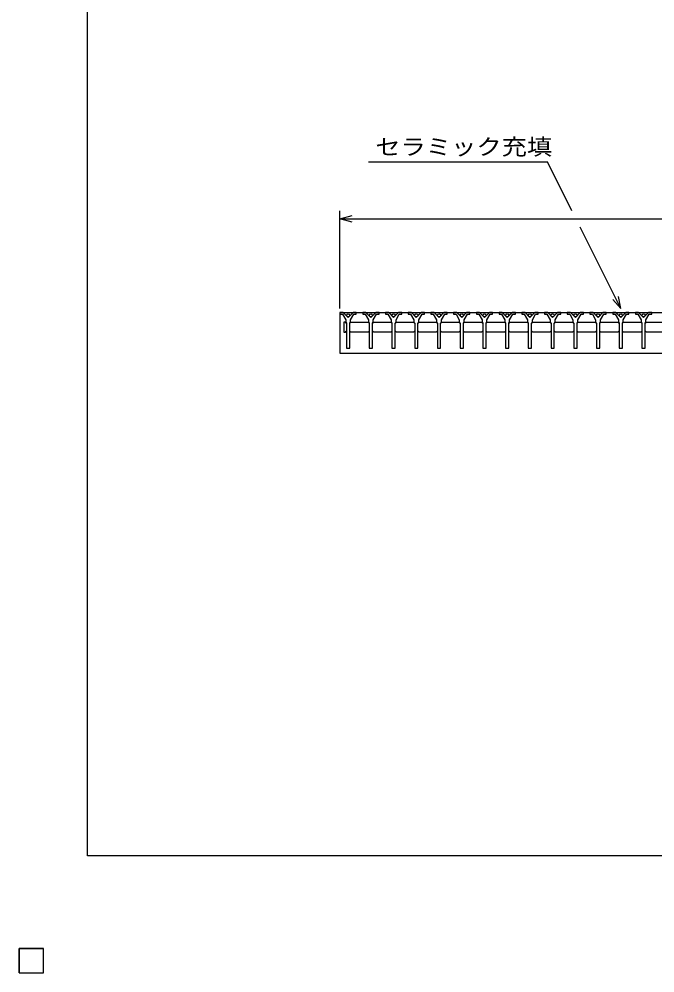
# Model space of a CAD drawing. Units: millimetres, scale not verified. Extents: x -1820 to 1724, y -1285 to 1059.
# Drawn here: x -1820 to -1039, y -1285 to -113 of the extents above; entities that cross this region are included whole.
import ezdxf
from ezdxf.enums import TextEntityAlignment as Align

# ---------------------------------------------------------------- set-up
doc = ezdxf.new("R2010")
doc.units = ezdxf.units.MM
doc.header["$LTSCALE"] = 10
for name, color, linetype, lineweight in [('0_2', 150, 'Continuous', 25), ('16', 3, 'Continuous', 25), ('22', 2, 'Continuous', 25)]:
    doc.layers.add(name, color=color, linetype=linetype, lineweight=lineweight)
doc.styles.add('ベクトル', font='')
doc.styles.get('ベクトル').set_extended_font_data('ベクトル')

msp = doc.modelspace()

# ---------------------------------------------------------------- linework, layer by layer
at = {"layer": '0_2'}
for p, q in [((-1736, -1141), (-1736, 1059)), ((1724, -1141), (-1736, -1141))]:
    msp.add_line(p, q, dxfattribs=at)
at = {"layer": '16'}
for p, q in [((-1426, -473.5), (-1426, -475.5)), ((-1422, -473.5), (-1426, -473.5)), ((-1426, -473.5), (-430, -473.5)), ((-1426, -473.5), (-1426, -523.5)), ((-1426, -475.5), (-1423, -475.5)), ((-1423, -475.5), (-1419, -482.5)), ((-1416, -479.5), (-1422, -473.5)), ((-1410, -473.5), (-1416, -479.5)), ((-1413, -482.5), (-1409, -475.5)), ((-1406, -473.5), (-1410, -473.5)), ((-1409, -475.5), (-1406, -475.5)), ((-1406, -475.5), (-1406, -473.5)), ((-1398.1, -473.5), (-1398.1, -475.5)), ((-1394.1, -473.5), (-1398.1, -473.5)), ((-1398.1, -475.5), (-1395.1, -475.5)), ((-1395.1, -475.5), (-1391.1, -482.5)), ((-1388.1, -479.5), (-1394.1, -473.5)), ((-1382.1, -473.5), (-1388.1, -479.5)), ((-1385.1, -482.5), (-1381.1, -475.5)), ((-1378.1, -473.5), (-1382.1, -473.5)), ((-1381.1, -475.5), (-1378.1, -475.5)), ((-1378.1, -475.5), (-1378.1, -473.5)), ((-1370.2, -473.5), (-1370.2, -475.5)), ((-1366.2, -473.5), (-1370.2, -473.5)), ((-1370.2, -475.5), (-1367.2, -475.5)), ((-1367.2, -475.5), (-1363.2, -482.5)), ((-1360.2, -479.5), (-1366.2, -473.5)), ((-1354.2, -473.5), (-1360.2, -479.5)), ((-1357.2, -482.5), (-1353.2, -475.5)), ((-1350.2, -473.5), (-1354.2, -473.5)), ((-1353.2, -475.5), (-1350.2, -475.5)), ((-1350.2, -475.5), (-1350.2, -473.5)), ((-1342.3, -473.5), (-1342.3, -475.5)), ((-1338.3, -473.5), (-1342.3, -473.5)), ((-1342.3, -475.5), (-1339.3, -475.5)), ((-1339.3, -475.5), (-1335.3, -482.5)), ((-1332.3, -479.5), (-1338.3, -473.5)), ((-1326.3, -473.5), (-1332.3, -479.5)), ((-1329.3, -482.5), (-1325.3, -475.5)), ((-1322.3, -473.5), (-1326.3, -473.5)), ((-1325.3, -475.5), (-1322.3, -475.5)), ((-1322.3, -475.5), (-1322.3, -473.5)), ((-1314.4, -473.5), (-1314.4, -475.5)), ((-1310.4, -473.5), (-1314.4, -473.5)), ((-1314.4, -475.5), (-1311.4, -475.5)), ((-1311.4, -475.5), (-1307.4, -482.5)), ((-1304.4, -479.5), (-1310.4, -473.5)), ((-1298.4, -473.5), (-1304.4, -479.5)), ((-1301.4, -482.5), (-1297.4, -475.5)), ((-1294.4, -473.5), (-1298.4, -473.5)), ((-1297.4, -475.5), (-1294.4, -475.5)), ((-1294.4, -475.5), (-1294.4, -473.5)), ((-1286.5, -473.5), (-1286.5, -475.5)), ((-1282.5, -473.5), (-1286.5, -473.5)), ((-1286.5, -475.5), (-1283.5, -475.5)), ((-1283.5, -475.5), (-1279.5, -482.5)), ((-1276.5, -479.5), (-1282.5, -473.5)), ((-1270.5, -473.5), (-1276.5, -479.5)), ((-1273.5, -482.5), (-1269.5, -475.5)), ((-1266.5, -473.5), (-1270.5, -473.5)), ((-1269.5, -475.5), (-1266.5, -475.5)), ((-1266.5, -475.5), (-1266.5, -473.5)), ((-1258.6, -473.5), (-1258.6, -475.5)), ((-1254.6, -473.5), (-1258.6, -473.5)), ((-1258.6, -475.5), (-1255.6, -475.5)), ((-1255.6, -475.5), (-1251.6, -482.5)), ((-1248.6, -479.5), (-1254.6, -473.5)), ((-1242.6, -473.5), (-1248.6, -479.5)), ((-1245.6, -482.5), (-1241.6, -475.5)), ((-1238.6, -473.5), (-1242.6, -473.5)), ((-1241.6, -475.5), (-1238.6, -475.5)), ((-1238.6, -475.5), (-1238.6, -473.5)), ((-1230.7, -473.5), (-1230.7, -475.5)), ((-1226.7, -473.5), (-1230.7, -473.5)), ((-1230.7, -475.5), (-1227.7, -475.5)), ((-1227.7, -475.5), (-1223.7, -482.5)), ((-1220.7, -479.5), (-1226.7, -473.5)), ((-1214.7, -473.5), (-1220.7, -479.5)), ((-1217.7, -482.5), (-1213.7, -475.5)), ((-1210.7, -473.5), (-1214.7, -473.5)), ((-1213.7, -475.5), (-1210.7, -475.5)), ((-1210.7, -475.5), (-1210.7, -473.5)), ((-1202.8, -473.5), (-1202.8, -475.5)), ((-1198.8, -473.5), (-1202.8, -473.5)), ((-1202.8, -475.5), (-1199.8, -475.5)), ((-1199.8, -475.5), (-1195.8, -482.5)), ((-1192.8, -479.5), (-1198.8, -473.5)), ((-1186.8, -473.5), (-1192.8, -479.5)), ((-1189.8, -482.5), (-1185.8, -475.5)), ((-1182.8, -473.5), (-1186.8, -473.5)), ((-1185.8, -475.5), (-1182.8, -475.5)), ((-1182.8, -475.5), (-1182.8, -473.5)), ((-1174.9, -473.5), (-1174.9, -475.5)), ((-1170.9, -473.5), (-1174.9, -473.5)), ((-1174.9, -475.5), (-1171.9, -475.5)), ((-1171.9, -475.5), (-1167.9, -482.5)), ((-1164.9, -479.5), (-1170.9, -473.5)), ((-1158.9, -473.5), (-1164.9, -479.5)), ((-1161.9, -482.5), (-1157.9, -475.5)), ((-1154.9, -473.5), (-1158.9, -473.5)), ((-1157.9, -475.5), (-1154.9, -475.5)), ((-1154.9, -475.5), (-1154.9, -473.5)), ((-1147, -473.5), (-1147, -475.5)), ((-1143, -473.5), (-1147, -473.5)), ((-1147, -475.5), (-1144, -475.5)), ((-1144, -475.5), (-1140, -482.5)), ((-1137, -479.5), (-1143, -473.5)), ((-1131, -473.5), (-1137, -479.5)), ((-1134, -482.5), (-1130, -475.5)), ((-1127, -473.5), (-1131, -473.5)), ((-1130, -475.5), (-1127, -475.5)), ((-1127, -475.5), (-1127, -473.5)), ((-1119.1, -473.5), (-1119.1, -475.5)), ((-1115.1, -473.5), (-1119.1, -473.5)), ((-1119.1, -475.5), (-1116.1, -475.5)), ((-1116.1, -475.5), (-1112.1, -482.5)), ((-1109.1, -479.5), (-1115.1, -473.5)), ((-1103.1, -473.5), (-1109.1, -479.5)), ((-1106.1, -482.5), (-1102.1, -475.5)), ((-1099.1, -473.5), (-1103.1, -473.5)), ((-1102.1, -475.5), (-1099.1, -475.5)), ((-1099.1, -475.5), (-1099.1, -473.5)), ((-1091.2, -473.5), (-1091.2, -475.5)), ((-1087.2, -473.5), (-1091.2, -473.5)), ((-1091.2, -475.5), (-1088.2, -475.5)), ((-1088.2, -475.5), (-1084.2, -482.5)), ((-1081.2, -479.5), (-1087.2, -473.5)), ((-1075.2, -473.5), (-1081.2, -479.5)), ((-1078.2, -482.5), (-1074.2, -475.5)), ((-1071.2, -473.5), (-1075.2, -473.5)), ((-1074.2, -475.5), (-1071.2, -475.5)), ((-1071.2, -475.5), (-1071.2, -473.5)), ((-1063.3, -473.5), (-1063.3, -475.5)), ((-1059.3, -473.5), (-1063.3, -473.5)), ((-1063.3, -475.5), (-1060.3, -475.5)), ((-1060.3, -475.5), (-1056.3, -482.5)), ((-1053.3, -479.5), (-1059.3, -473.5)), ((-1047.3, -473.5), (-1053.3, -479.5)), ((-1050.3, -482.5), (-1046.3, -475.5)), ((-1043.3, -473.5), (-1047.3, -473.5)), ((-1046.3, -475.5), (-1043.3, -475.5)), ((-1043.3, -475.5), (-1043.3, -473.5)), ((-1419.25, -485.5), (-1421.25, -485.5)), ((-1421.25, -485.5), (-1421.25, -497.5)), ((-1418.25, -486.5), (-1419.25, -485.5)), ((-1419, -482.5), (-1419, -485.5)), ((-1419, -485.5), (-1418, -486.5)), ((-1418, -486.5), (-1418, -517.5)), ((-1414, -486.5), (-1413, -485.5)), ((-1414, -517.5), (-1414, -486.5)), ((-1413.75, -486.5), (-1412.75, -485.5)), ((-1413, -485.5), (-1413, -482.5)), ((-1412.75, -485.5), (-1391.35, -485.5)), ((-1391.35, -485.5), (-1390.35, -486.5)), ((-1391.1, -482.5), (-1391.1, -485.5)), ((-1391.1, -485.5), (-1390.1, -486.5)), ((-1390.1, -486.5), (-1390.1, -517.5)), ((-1386.1, -486.5), (-1385.1, -485.5)), ((-1386.1, -517.5), (-1386.1, -486.5)), ((-1385.85, -486.5), (-1384.85, -485.5)), ((-1385.1, -485.5), (-1385.1, -482.5)), ((-1384.85, -485.5), (-1363.45, -485.5)), ((-1363.45, -485.5), (-1362.45, -486.5)), ((-1363.2, -482.5), (-1363.2, -485.5)), ((-1363.2, -485.5), (-1362.2, -486.5)), ((-1362.2, -486.5), (-1362.2, -517.5)), ((-1358.2, -486.5), (-1357.2, -485.5)), ((-1358.2, -517.5), (-1358.2, -486.5)), ((-1357.95, -486.5), (-1356.95, -485.5)), ((-1357.2, -485.5), (-1357.2, -482.5)), ((-1356.95, -485.5), (-1335.55, -485.5)), ((-1335.55, -485.5), (-1334.55, -486.5)), ((-1335.3, -482.5), (-1335.3, -485.5)), ((-1335.3, -485.5), (-1334.3, -486.5)), ((-1334.3, -486.5), (-1334.3, -517.5)), ((-1330.3, -486.5), (-1329.3, -485.5)), ((-1330.3, -517.5), (-1330.3, -486.5)), ((-1330.05, -486.5), (-1329.05, -485.5)), ((-1329.3, -485.5), (-1329.3, -482.5)), ((-1329.05, -485.5), (-1307.65, -485.5)), ((-1307.65, -485.5), (-1306.65, -486.5)), ((-1307.4, -482.5), (-1307.4, -485.5)), ((-1307.4, -485.5), (-1306.4, -486.5)), ((-1306.4, -486.5), (-1306.4, -517.5)), ((-1302.4, -486.5), (-1301.4, -485.5)), ((-1302.4, -517.5), (-1302.4, -486.5)), ((-1302.15, -486.5), (-1301.15, -485.5)), ((-1301.4, -485.5), (-1301.4, -482.5)), ((-1301.15, -485.5), (-1279.75, -485.5)), ((-1279.75, -485.5), (-1278.75, -486.5)), ((-1279.5, -482.5), (-1279.5, -485.5)), ((-1279.5, -485.5), (-1278.5, -486.5)), ((-1278.5, -486.5), (-1278.5, -517.5)), ((-1274.5, -486.5), (-1273.5, -485.5)), ((-1274.5, -517.5), (-1274.5, -486.5)), ((-1274.25, -486.5), (-1273.25, -485.5)), ((-1273.5, -485.5), (-1273.5, -482.5)), ((-1273.25, -485.5), (-1251.85, -485.5)), ((-1251.85, -485.5), (-1250.85, -486.5)), ((-1251.6, -482.5), (-1251.6, -485.5)), ((-1251.6, -485.5), (-1250.6, -486.5)), ((-1250.6, -486.5), (-1250.6, -517.5)), ((-1246.6, -486.5), (-1245.6, -485.5)), ((-1246.6, -517.5), (-1246.6, -486.5)), ((-1246.35, -486.5), (-1245.35, -485.5)), ((-1245.6, -485.5), (-1245.6, -482.5)), ((-1245.35, -485.5), (-1223.95, -485.5)), ((-1223.95, -485.5), (-1222.95, -486.5)), ((-1223.7, -482.5), (-1223.7, -485.5)), ((-1223.7, -485.5), (-1222.7, -486.5)), ((-1222.7, -486.5), (-1222.7, -517.5)), ((-1218.7, -486.5), (-1217.7, -485.5)), ((-1218.7, -517.5), (-1218.7, -486.5)), ((-1218.45, -486.5), (-1217.45, -485.5)), ((-1217.7, -485.5), (-1217.7, -482.5)), ((-1217.45, -485.5), (-1196.05, -485.5)), ((-1196.05, -485.5), (-1195.05, -486.5)), ((-1195.8, -482.5), (-1195.8, -485.5)), ((-1195.8, -485.5), (-1194.8, -486.5)), ((-1194.8, -486.5), (-1194.8, -517.5)), ((-1190.8, -486.5), (-1189.8, -485.5)), ((-1190.8, -517.5), (-1190.8, -486.5)), ((-1190.55, -486.5), (-1189.55, -485.5)), ((-1189.8, -485.5), (-1189.8, -482.5)), ((-1189.55, -485.5), (-1168.15, -485.5)), ((-1168.15, -485.5), (-1167.15, -486.5)), ((-1167.9, -482.5), (-1167.9, -485.5)), ((-1167.9, -485.5), (-1166.9, -486.5)), ((-1166.9, -486.5), (-1166.9, -517.5)), ((-1162.9, -486.5), (-1161.9, -485.5)), ((-1162.9, -517.5), (-1162.9, -486.5)), ((-1162.65, -486.5), (-1161.65, -485.5)), ((-1161.9, -485.5), (-1161.9, -482.5)), ((-1161.65, -485.5), (-1140.25, -485.5)), ((-1140.25, -485.5), (-1139.25, -486.5)), ((-1140, -482.5), (-1140, -485.5)), ((-1140, -485.5), (-1139, -486.5)), ((-1139, -486.5), (-1139, -517.5)), ((-1135, -486.5), (-1134, -485.5)), ((-1135, -517.5), (-1135, -486.5)), ((-1134.75, -486.5), (-1133.75, -485.5)), ((-1134, -485.5), (-1134, -482.5)), ((-1133.75, -485.5), (-1112.35, -485.5)), ((-1112.35, -485.5), (-1111.35, -486.5)), ((-1112.1, -482.5), (-1112.1, -485.5)), ((-1112.1, -485.5), (-1111.1, -486.5)), ((-1111.1, -486.5), (-1111.1, -517.5)), ((-1107.1, -486.5), (-1106.1, -485.5)), ((-1107.1, -517.5), (-1107.1, -486.5)), ((-1106.85, -486.5), (-1105.85, -485.5)), ((-1106.1, -485.5), (-1106.1, -482.5)), ((-1105.85, -485.5), (-1084.45, -485.5)), ((-1084.45, -485.5), (-1083.45, -486.5)), ((-1084.2, -482.5), (-1084.2, -485.5)), ((-1084.2, -485.5), (-1083.2, -486.5)), ((-1083.2, -486.5), (-1083.2, -517.5)), ((-1079.2, -486.5), (-1078.2, -485.5)), ((-1079.2, -517.5), (-1079.2, -486.5)), ((-1078.95, -486.5), (-1077.95, -485.5)), ((-1078.2, -485.5), (-1078.2, -482.5)), ((-1077.95, -485.5), (-1056.55, -485.5)), ((-1056.55, -485.5), (-1055.55, -486.5)), ((-1056.3, -482.5), (-1056.3, -485.5)), ((-1056.3, -485.5), (-1055.3, -486.5)), ((-1055.3, -486.5), (-1055.3, -517.5)), ((-1051.3, -486.5), (-1050.3, -485.5)), ((-1051.3, -517.5), (-1051.3, -486.5)), ((-1051.05, -486.5), (-1050.05, -485.5)), ((-1050.3, -485.5), (-1050.3, -482.5)), ((-1050.05, -485.5), (-1028.65, -485.5)), ((-1421.25, -497.5), (-1419.25, -497.5)), ((-1419.25, -497.5), (-1418.25, -496.5)), ((-1412.75, -497.5), (-1413.75, -496.5)), ((-1391.35, -497.5), (-1412.75, -497.5)), ((-1390.35, -496.5), (-1391.35, -497.5)), ((-1384.85, -497.5), (-1385.85, -496.5)), ((-1363.45, -497.5), (-1384.85, -497.5)), ((-1362.45, -496.5), (-1363.45, -497.5)), ((-1356.95, -497.5), (-1357.95, -496.5)), ((-1335.55, -497.5), (-1356.95, -497.5)), ((-1334.55, -496.5), (-1335.55, -497.5)), ((-1329.05, -497.5), (-1330.05, -496.5)), ((-1307.65, -497.5), (-1329.05, -497.5)), ((-1306.65, -496.5), (-1307.65, -497.5)), ((-1301.15, -497.5), (-1302.15, -496.5)), ((-1279.75, -497.5), (-1301.15, -497.5)), ((-1278.75, -496.5), (-1279.75, -497.5)), ((-1273.25, -497.5), (-1274.25, -496.5)), ((-1251.85, -497.5), (-1273.25, -497.5)), ((-1250.85, -496.5), (-1251.85, -497.5)), ((-1245.35, -497.5), (-1246.35, -496.5)), ((-1223.95, -497.5), (-1245.35, -497.5)), ((-1222.95, -496.5), (-1223.95, -497.5)), ((-1217.45, -497.5), (-1218.45, -496.5)), ((-1196.05, -497.5), (-1217.45, -497.5)), ((-1195.05, -496.5), (-1196.05, -497.5)), ((-1189.55, -497.5), (-1190.55, -496.5)), ((-1168.15, -497.5), (-1189.55, -497.5)), ((-1167.15, -496.5), (-1168.15, -497.5)), ((-1161.65, -497.5), (-1162.65, -496.5)), ((-1140.25, -497.5), (-1161.65, -497.5)), ((-1139.25, -496.5), (-1140.25, -497.5)), ((-1133.75, -497.5), (-1134.75, -496.5)), ((-1112.35, -497.5), (-1133.75, -497.5)), ((-1111.35, -496.5), (-1112.35, -497.5)), ((-1105.85, -497.5), (-1106.85, -496.5)), ((-1084.45, -497.5), (-1105.85, -497.5)), ((-1083.45, -496.5), (-1084.45, -497.5)), ((-1077.95, -497.5), (-1078.95, -496.5)), ((-1056.55, -497.5), (-1077.95, -497.5)), ((-1055.55, -496.5), (-1056.55, -497.5)), ((-1050.05, -497.5), (-1051.05, -496.5)), ((-1028.65, -497.5), (-1050.05, -497.5)), ((-1426, -523.5), (-430, -523.5)), ((-1418, -517.5), (-1414, -517.5)), ((-1390.1, -517.5), (-1386.1, -517.5)), ((-1362.2, -517.5), (-1358.2, -517.5)), ((-1334.3, -517.5), (-1330.3, -517.5)), ((-1306.4, -517.5), (-1302.4, -517.5)), ((-1278.5, -517.5), (-1274.5, -517.5)), ((-1250.6, -517.5), (-1246.6, -517.5)), ((-1222.7, -517.5), (-1218.7, -517.5)), ((-1194.8, -517.5), (-1190.8, -517.5)), ((-1166.9, -517.5), (-1162.9, -517.5)), ((-1139, -517.5), (-1135, -517.5)), ((-1111.1, -517.5), (-1107.1, -517.5)), ((-1083.2, -517.5), (-1079.2, -517.5)), ((-1055.3, -517.5), (-1051.3, -517.5)), ((-1820, -1255), (-1790, -1255)), ((-1820, -1285), (-1820, -1255)), ((-1820, -1255), (-1790, -1255)), ((-1820, -1285), (-1820, -1255)), ((-1820, -1255), (-1790, -1255)), ((-1820, -1285), (-1820, -1255)), ((-1820, -1255), (-1790, -1255)), ((-1820, -1285), (-1820, -1255)), ((-1820, -1255), (-1790, -1255)), ((-1820, -1285), (-1820, -1255)), ((-1790, -1285), (-1790, -1255)), ((-1790, -1285), (-1790, -1255)), ((-1790, -1285), (-1790, -1255)), ((-1790, -1285), (-1790, -1255)), ((-1790, -1285), (-1790, -1255)), ((-1820, -1285), (-1790, -1285)), ((-1820, -1285), (-1790, -1285)), ((-1820, -1285), (-1790, -1285)), ((-1820, -1285), (-1790, -1285)), ((-1820, -1285), (-1790, -1285))]:
    msp.add_line(p, q, dxfattribs=at)
for centre in [(-1416, -477), (-1388.1, -477), (-1360.2, -477), (-1332.3, -477), (-1304.4, -477), (-1276.5, -477), (-1248.6, -477), (-1220.7, -477), (-1192.8, -477), (-1164.9, -477), (-1137, -477), (-1109.1, -477), (-1081.2, -477), (-1053.3, -477)]:
    msp.add_circle(centre, 1.8, dxfattribs=at)
at = {"layer": '22', "color": 4}
for p, q in [((-1391.2, -288.5), (-1171.2, -288.5)), ((-1141.2, -348.5), (-1171.2, -288.5)), ((-1426, -468.5), (-1426, -348.5)), ((-1426, -358.5), (-1411, -354.5)), ((-1411, -362.5), (-1426, -358.5)), ((-1426, -358.5), (-430, -358.5)), ((-1081.2, -468.5), (-1131.2, -368.5)), ((-1081.2, -468.5), (-1084.2, -453.9)), ((-1081.2, -468.5), (-1091.2, -457.5)), ((-1790, -1255), (-1820, -1255)), ((-1820, -1255), (-1820, -1285)), ((-1790, -1255), (-1820, -1255)), ((-1820, -1255), (-1820, -1285)), ((-1790, -1255), (-1820, -1255)), ((-1820, -1255), (-1820, -1285)), ((-1790, -1285), (-1790, -1255)), ((-1790, -1285), (-1790, -1255)), ((-1790, -1285), (-1790, -1255)), ((-1820, -1285), (-1790, -1285)), ((-1820, -1285), (-1790, -1285)), ((-1820, -1285), (-1790, -1285))]:
    msp.add_line(p, q, dxfattribs=at)
at = {"layer": '22'}
for p, q in [((-1790, -1255), (-1820, -1255)), ((-1820, -1255), (-1820, -1285)), ((-1790, -1255), (-1820, -1255)), ((-1820, -1255), (-1820, -1285)), ((-1790, -1255), (-1820, -1255)), ((-1820, -1255), (-1820, -1285)), ((-1790, -1285), (-1790, -1255)), ((-1790, -1285), (-1790, -1255)), ((-1790, -1285), (-1790, -1255)), ((-1820, -1285), (-1790, -1285)), ((-1820, -1285), (-1790, -1285)), ((-1820, -1285), (-1790, -1285))]:
    msp.add_line(p, q, dxfattribs=at)

# ---------------------------------------------------------------- texts
at = {"layer": '22', "style": 'ベクトル', "width": 1.15}
msp.add_text('セラミック充填', height=19.79, dxfattribs=at).set_placement((-1382.7, -270), align=Align.MIDDLE_LEFT)

doc.saveas('drawing.dxf')
